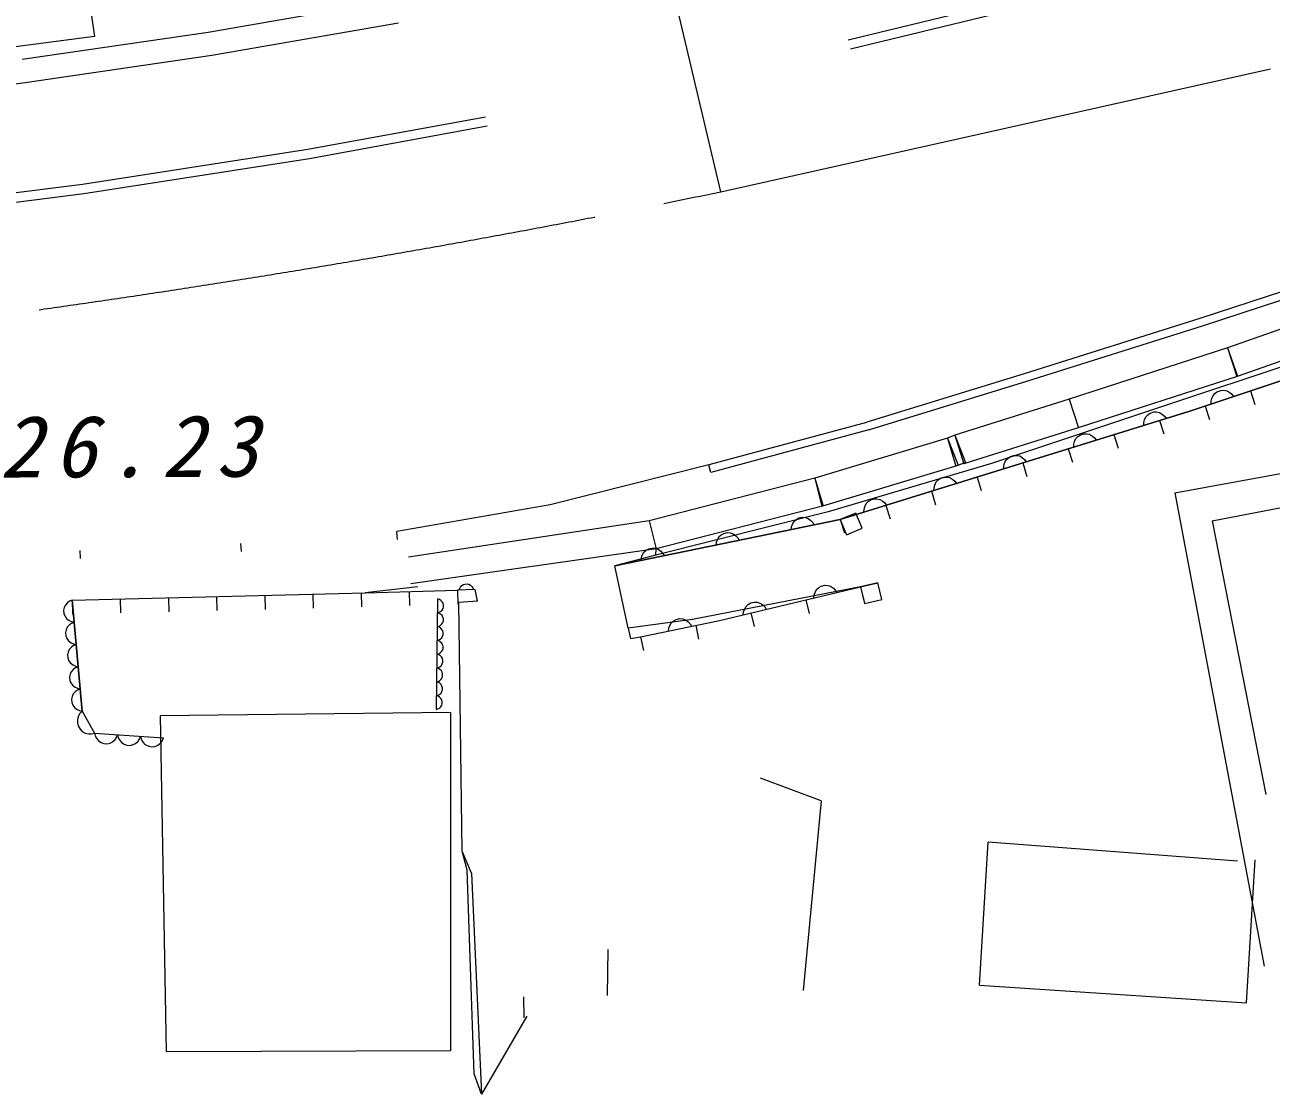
# Model space of a CAD drawing. Units: millimetres, scale not verified. Extents: x 39871 to 677802, y 19935 to 378772.
# Drawn here: x 223924 to 250378, y 253298 to 276001 of the extents above; entities that cross this region are included whole.
import ezdxf

# ---------------------------------------------------------------- set-up
doc = ezdxf.new("R2010")
doc.units = ezdxf.units.MM
doc.header["$LTSCALE"] = 996.768
doc.linetypes.add('CHAIN', pattern=[18.5, 12, -1.5, 3.5, -1.5])
doc.layers.add('S-SUV', color=7, linetype='Continuous', lineweight=13)
doc.styles.add('ＭＳ ゴシック', font='')
doc.styles.get('ＭＳ ゴシック').set_extended_font_data('MS Gothic')

msp = doc.modelspace()

# ---------------------------------------------------------------- linework, layer by layer
at = {"layer": 'S-SUV'}
for p, q in [((238695.2, 272457), (230253.1, 308286)), ((223879.9, 286246.9), (225402.3, 275757.3)), ((241399.3, 275687.6), (246724, 276976.7)), ((241446.2, 275493.9), (246773.5, 276783.6)), ((231770, 276529.6), (227813.7, 275842.6)), ((231855.2, 276038.5), (227892.3, 275350.4)), ((225402.3, 275757.3), (217219.2, 274684.1)), ((227813.7, 275842.6), (223866.1, 275267.4)), ((227892.3, 275350.4), (223930.5, 274773.2)), ((223930.5, 274773.2), (219966.5, 274256.5)), ((229928.5, 273363.4), (233700.1, 274052.5)), ((229961.7, 273166.8), (233735.9, 273856.3)), ((225145, 272621.5), (229928.5, 273363.4)), ((225172.9, 272424.1), (229961.7, 273166.8)), ((258296.2, 272842), (248863.6, 269767.9)), ((219511.3, 271902.3), (225145, 272621.5)), ((262564.7, 272710), (247985, 267873.6)), ((258345.9, 272679.9), (248914.7, 269606.3)), ((219532.8, 271704.1), (225172.9, 272424.1)), ((248654.8, 267801.7), (262449.7, 272380)), ((262449.7, 272380), (248654.8, 267801.7)), ((248654.8, 267801.7), (262449.7, 272380)), ((258857.8, 272452.3), (249452.6, 269141.4)), ((259050.1, 271843.7), (249656.8, 268537)), ((248863.6, 269767.9), (245136.4, 268588.9)), ((248914.7, 269606.3), (245186.1, 268426.9)), ((249452.6, 269141.4), (246093.1, 268053.7)), ((249452.6, 269141.4), (249664.4, 268539.6)), ((249452.6, 269141.4), (249649.1, 268534.5)), ((245136.4, 268588.9), (241799, 267565)), ((249656.8, 268537), (246285.1, 267445.3)), ((245186.1, 268426.9), (241852.9, 267404.3)), ((248333.1, 266065.2), (261272.4, 268436.6)), ((246093.1, 268053.7), (243666.8, 267287.7)), ((246093.1, 268053.7), (246289.6, 267446.8)), ((249108.1, 267952.2), (249109, 268012.8)), ((249109, 268012.8), (249122, 268068.4)), ((249122, 268068.4), (249149.7, 268135.3)), ((249149.7, 268135.3), (249192.3, 268181)), ((249192.3, 268181), (249242.4, 268216)), ((249242.4, 268216), (249315.7, 268240.3)), ((249315.7, 268240.3), (249376.8, 268242.2)), ((249376.8, 268242.2), (249438.2, 268231.1)), ((249438.2, 268231.1), (249501.6, 268194.4)), ((249501.6, 268194.4), (249545.3, 268157.7)), ((249545.3, 268157.7), (249581.1, 268109.1)), ((249939.1, 268228), (250033.3, 267944.2)), ((241231.5, 265498.1), (248654.8, 267801.7)), ((248654.8, 267801.7), (241231.5, 265498.1)), ((241231.5, 265498.1), (248654.8, 267801.7)), ((247985, 267873.6), (244441.7, 266685.9)), ((247719.7, 267679.8), (247763.2, 267724.6)), ((247763.2, 267724.6), (247814, 267758.7)), ((247814, 267758.7), (247887.7, 267781.6)), ((247887.7, 267781.6), (247948.8, 267782.3)), ((247948.8, 267782.3), (248010.1, 267769.9)), ((248010.1, 267769.9), (248072.7, 267732)), ((248072.7, 267732), (248115.7, 267694.4)), ((248976.7, 267908.6), (249070.9, 267624.8)), ((249128.5, 265468), (260664.5, 267729.9)), ((241789.5, 267561.8), (238442.2, 266662.6)), ((241799, 267565), (241789.5, 267561.8)), ((247674.5, 267497.5), (247676.6, 267558.2)), ((247676.6, 267558.2), (247690.7, 267613.4)), ((247690.7, 267613.4), (247719.7, 267679.8)), ((248010.4, 267601.7), (248099, 267316.1)), ((248115.7, 267694.4), (248150.5, 267645.2)), ((241838.5, 267399.5), (238486.2, 266499)), ((243508.7, 267226.3), (240690.1, 266374.6)), ((241852.9, 267404.3), (241838.5, 267399.5)), ((243666.8, 267287.7), (243508.7, 267226.3)), ((243508.7, 267226.3), (243732.3, 266650.2)), ((243508.7, 267226.3), (243687.5, 266634.8)), ((243666.8, 267287.7), (243858.8, 266679.3)), ((243666.8, 267287.7), (243890.3, 266711.5)), ((246285.1, 267445.3), (243858.8, 266679.3)), ((246206, 267152.7), (246235, 267219.1)), ((246235, 267219.1), (246278.5, 267263.9)), ((246278.5, 267263.9), (246329.3, 267297.9)), ((246329.3, 267297.9), (246403.1, 267320.8)), ((246403.1, 267320.8), (246464.2, 267321.5)), ((246464.2, 267321.5), (246525.4, 267309.2)), ((246525.4, 267309.2), (246588, 267271.3)), ((246588, 267271.3), (246631, 267233.7)), ((246631, 267233.7), (246665.8, 267184.5)), ((247041.9, 267301.2), (247130.6, 267015.6)), ((246073.5, 267000.7), (246162.2, 266715.1)), ((246189.8, 267036.8), (246191.9, 267097.4)), ((246191.9, 267097.4), (246206, 267152.7)), ((238442.2, 266662.6), (235071.8, 265807.6)), ((238486.2, 266499), (238442.2, 266662.6)), ((244441.7, 266685.9), (240977.5, 265662.2)), ((243890.3, 266711.5), (243710.2, 266641.6)), ((244707.2, 266636.7), (244721.4, 266692)), ((244721.4, 266692), (244750.3, 266758.4)), ((244750.3, 266758.4), (244793.8, 266803.2)), ((244793.8, 266803.2), (244844.6, 266837.2)), ((244844.6, 266837.2), (244918.4, 266860.1)), ((244918.4, 266860.1), (244979.5, 266860.8)), ((244979.5, 266860.8), (245040.7, 266848.5)), ((245040.7, 266848.5), (245103.4, 266810.5)), ((245103.4, 266810.5), (245146.3, 266773)), ((245105.1, 266700.2), (245193.7, 266414.6)), ((245146.3, 266773), (245181.2, 266723.8)), ((243710.2, 266641.6), (240856.2, 265779.2)), ((243359.9, 266376.5), (243433.7, 266399.4)), ((243433.7, 266399.4), (243494.8, 266400.1)), ((243494.8, 266400.1), (243556, 266387.8)), ((244136.7, 266399.7), (244225.3, 266114.1)), ((244705.2, 266576.1), (244707.2, 266636.7)), ((240690.1, 266374.6), (237172.3, 265474)), ((240690.1, 266374.6), (240868.8, 265783)), ((240690.1, 266374.6), (240843.3, 265775.9)), ((243220.5, 266115.3), (243222.5, 266176)), ((243222.5, 266176), (243236.7, 266231.3)), ((243236.7, 266231.3), (243265.7, 266297.7)), ((243265.7, 266297.7), (243309.2, 266342.5)), ((243309.2, 266342.5), (243359.9, 266376.5)), ((243556, 266387.8), (243618.7, 266349.8)), ((243618.7, 266349.8), (243661.6, 266312.3)), ((243661.6, 266312.3), (243696.5, 266263.1)), ((241781, 265836.9), (241824.5, 265881.7)), ((241824.5, 265881.7), (241875.2, 265915.8)), ((241875.2, 265915.8), (241949, 265938.7)), ((241949, 265938.7), (242010.1, 265939.3)), ((242010.1, 265939.3), (242071.3, 265927)), ((242071.3, 265927), (242134, 265889.1)), ((242134, 265889.1), (242177, 265851.5)), ((243168.3, 266099.2), (243256.9, 265813.6)), ((248333.1, 266065.2), (250231.1, 256015.5)), ((235071.8, 265807.6), (231817, 265246.1)), ((240977.5, 265662.2), (237314.1, 264738.3)), ((240856.2, 265779.2), (237325.6, 264875.3)), ((241563.9, 265636.4), (241231.7, 265498.2)), ((241698.8, 265312.2), (241563.9, 265636.4)), ((241735.8, 265654.6), (241737.9, 265715.3)), ((241737.9, 265715.3), (241752, 265770.5)), ((241752, 265770.5), (241781, 265836.9)), ((242177, 265851.5), (242211.8, 265802.3)), ((242199.9, 265798.6), (242288.5, 265513)), ((237172.3, 265474), (232064.7, 264701.1)), ((236449.7, 264517.7), (241231.5, 265498.1)), ((241231.5, 265498.1), (236449.7, 264517.7)), ((237172.3, 265474), (237325.6, 264875.3)), ((240190.4, 265284.7), (240198.4, 265344.8)), ((240198.4, 265344.8), (240217.9, 265398.4)), ((240217.9, 265398.4), (240253.3, 265461.6)), ((240253.3, 265461.6), (240301, 265501.9)), ((240301, 265501.9), (240354.9, 265530.8)), ((240354.9, 265530.8), (240430.5, 265546.3)), ((240430.5, 265546.3), (240491.4, 265541)), ((240491.4, 265541), (240551.1, 265522.7)), ((240551.1, 265522.7), (240609.7, 265478.8)), ((240609.7, 265478.8), (240648.8, 265437.2)), ((240648.8, 265437.2), (240678.6, 265384.8)), ((241231.5, 265498.1), (241366.6, 265174)), ((241231.5, 265498.1), (241320.1, 265212.5)), ((241231.7, 265498.2), (241366.6, 265174)), ((249128.5, 265468), (250267.9, 259656.9)), ((231830.3, 265077.2), (231817, 265246.1)), ((238604.5, 265018), (238624, 265071.6)), ((238624, 265071.6), (238659.4, 265134.8)), ((238659.4, 265134.8), (238707.1, 265175.1)), ((238707.1, 265175.1), (238760.9, 265204)), ((238760.9, 265204), (238836.6, 265219.5)), ((238836.6, 265219.5), (238897.5, 265214.2)), ((238897.5, 265214.2), (238957.2, 265195.9)), ((238957.2, 265195.9), (239015.8, 265152)), ((239015.8, 265152), (239054.9, 265110.4)), ((239054.9, 265110.4), (239084.7, 265058)), ((241366.6, 265174), (241698.8, 265312.2)), ((225088.7, 264840.1), (225098.2, 264670.9)), ((228521.2, 264817.9), (228508, 264986.8)), ((237325.6, 264875.3), (232113.3, 264135)), ((237030.1, 264744.8), (237065.4, 264808)), ((237065.4, 264808), (237113.1, 264848.3)), ((237113.1, 264848.3), (237167, 264877.2)), ((237167, 264877.2), (237242.7, 264892.7)), ((237242.7, 264892.7), (237303.5, 264887.4)), ((237303.5, 264887.4), (237363.3, 264869.1)), ((237314.1, 264738.3), (237325.6, 264875.3)), ((237363.3, 264869.1), (237421.9, 264825.2)), ((237421.9, 264825.2), (237460.9, 264783.6)), ((238596.4, 264957.9), (238604.5, 265018)), ((237314.1, 264738.3), (236449.7, 264517.7)), ((237002.5, 264631.1), (237010.5, 264691.2)), ((237010.5, 264691.2), (237030.1, 264744.8)), ((237460.9, 264783.6), (237490.7, 264731.2)), ((236731.5, 263191.8), (236449.7, 264517.7)), ((232268, 264065.8), (231149.6, 263943.7)), ((233484.4, 264014.7), (233105.4, 263996.6)), ((233145.6, 263998.5), (233155.9, 264033.4)), ((233155.9, 264033.4), (233172.4, 264063.4)), ((233172.4, 264063.4), (233199.2, 264097.6)), ((233199.2, 264097.6), (233231.2, 264117.1)), ((233231.2, 264117.1), (233265.8, 264129.2)), ((233265.8, 264129.2), (233312.1, 264131.4)), ((233312.1, 264131.4), (233347.7, 264122.7)), ((233347.7, 264122.7), (233381.4, 264106.3)), ((233381.4, 264106.3), (233412.1, 264074.8)), ((233412.1, 264074.8), (233431.4, 264046.6)), ((233431.4, 264046.6), (233444.2, 264012.8)), ((233530.8, 263763), (233484.4, 264014.7)), ((241665, 264070.2), (238092.9, 263374.5)), ((238667.3, 263355.3), (241665, 264070.2)), ((238667.3, 263355.3), (241665, 264070.2)), ((238667.3, 263355.3), (241665, 264070.2)), ((240697.1, 263948.3), (240730.5, 264012.6)), ((240730.5, 264012.6), (240776.8, 264054.4)), ((240776.8, 264054.4), (240829.8, 264084.9)), ((240829.8, 264084.9), (240904.9, 264102.9)), ((240904.9, 264102.9), (240965.9, 264099.5)), ((240965.9, 264099.5), (241026.2, 264083.1)), ((241026.2, 264083.1), (241086.2, 264041.1)), ((241086.2, 264041.1), (241126.5, 264000.7)), ((241665, 264070.2), (242032, 264156.2)), ((242032, 264156.2), (241665, 264070.2)), ((241665, 264070.2), (241734.4, 263779.4)), ((241665, 264070.2), (241749, 263711.8)), ((242116, 263797.8), (242032, 264156.2)), ((224873.1, 263765.3), (224829.7, 263732.9)), ((224925.8, 263787.8), (224873.1, 263765.3)), ((224925.8, 263787.8), (231149.6, 263943.7)), ((225136.3, 261429), (224925.8, 263787.8)), ((224925.8, 263787.8), (225136.3, 261429)), ((224925.8, 263787.8), (224933.3, 263488.9)), ((225948.3, 263813.4), (225955.8, 263514.5)), ((226970.7, 263839), (226978.2, 263540.1)), ((227993.2, 263864.6), (228000.7, 263565.7)), ((229015.6, 263890.3), (229023.1, 263591.3)), ((230038.1, 263915.9), (230045.6, 263616.9)), ((231060.6, 263941.5), (231068, 263642.5)), ((231149.6, 263943.7), (233105.4, 263996.6)), ((232083, 263968.9), (232091, 263670)), ((232658.5, 261465.3), (232689.9, 263811.1)), ((232723.5, 263798.9), (232689.9, 263811.1)), ((232751.8, 263781.7), (232723.5, 263798.9)), ((232783.7, 263752.6), (232751.8, 263781.7)), ((232800.9, 263720.1), (232783.7, 263752.6)), ((233105.4, 263996.6), (233113.4, 263697.6)), ((233530.8, 263763), (233137.8, 263736.9)), ((240499.8, 263792.3), (240569.2, 263501.5)), ((240673.2, 263833.7), (240679.3, 263894.1)), ((240679.3, 263894.1), (240697.1, 263948.3)), ((241126.5, 264000.7), (241158, 263949.3)), ((241749, 263711.8), (242116, 263797.8)), ((224758.2, 263627.8), (224745.5, 263570.8)), ((224745.5, 263570.8), (224752, 263497.7)), ((224752, 263497.7), (224774.6, 263443.8)), ((224781.9, 263682.2), (224758.2, 263627.8)), ((224829.7, 263732.9), (224781.9, 263682.2)), ((232686, 263517.9), (232719.8, 263528.4)), ((232719.5, 263505.7), (232686, 263517.9)), ((232747.9, 263488.4), (232719.5, 263505.7)), ((232719.8, 263528.4), (232748.7, 263545.6)), ((232779.8, 263459.4), (232747.9, 263488.4)), ((232748.7, 263545.6), (232781.3, 263573.8)), ((232781.3, 263573.8), (232799.3, 263605.8)), ((232799.3, 263605.8), (232810.8, 263640.1)), ((232811.4, 263685.5), (232800.9, 263720.1)), ((232810.8, 263640.1), (232811.4, 263685.5)), ((233203.1, 258452.9), (233137.8, 263736.9)), ((239174.4, 263476.2), (239180.5, 263536.6)), ((239180.5, 263536.6), (239198.3, 263590.8)), ((239198.3, 263590.8), (239231.6, 263655.1)), ((239231.6, 263655.1), (239278, 263696.9)), ((239278, 263696.9), (239330.9, 263727.4)), ((239330.9, 263727.4), (239406.1, 263745.4)), ((239334.6, 263514.4), (239403.9, 263223.5)), ((239406.1, 263745.4), (239467.1, 263742)), ((239467.1, 263742), (239527.3, 263725.6)), ((239527.3, 263725.6), (239587.3, 263683.6)), ((239587.3, 263683.6), (239627.7, 263643.2)), ((239627.7, 263643.2), (239659.2, 263591.8)), ((224774.6, 263443.8), (224807.6, 263394.5)), ((224807.6, 263394.5), (224863.6, 263353.1)), ((224871.8, 263261.1), (224824, 263210.5)), ((224863.6, 263353.1), (224912, 263330.1)), ((224915.3, 263293.5), (224871.8, 263261.1)), ((224912, 263330.1), (224967.9, 263316.1)), ((224967.9, 263316.1), (224915.3, 263293.5)), ((232682.1, 263224.6), (232715.9, 263235.2)), ((232715.6, 263212.5), (232682.1, 263224.6)), ((232715.9, 263235.2), (232744.7, 263252.4)), ((232744.7, 263252.4), (232777.4, 263280.6)), ((232777.4, 263280.6), (232795.4, 263312.6)), ((232796.9, 263426.9), (232779.8, 263459.4)), ((232795.4, 263312.6), (232806.9, 263346.9)), ((232807.5, 263392.3), (232796.9, 263426.9)), ((232806.9, 263346.9), (232807.5, 263392.3)), ((238092.9, 263374.5), (236731.5, 263191.8)), ((236992.6, 263010.3), (238667.3, 263355.3)), ((236992.6, 263010.3), (238667.3, 263355.3)), ((236992.6, 263010.3), (238667.3, 263355.3)), ((237593.9, 263192.7), (237613.3, 263246.3)), ((237613.3, 263246.3), (237648.7, 263309.5)), ((237648.7, 263309.5), (237696.3, 263349.9)), ((237696.3, 263349.9), (237750.1, 263378.8)), ((237750.1, 263378.8), (237825.8, 263394.4)), ((237825.8, 263394.4), (237886.7, 263389.1)), ((237886.7, 263389.1), (237946.4, 263370.9)), ((237946.4, 263370.9), (238005.1, 263327)), ((238005.1, 263327), (238044.2, 263285.4)), ((238044.2, 263285.4), (238074, 263233.1)), ((238165.9, 263252), (238226.2, 262959.1)), ((224800.3, 263156.1), (224787.6, 263099.1)), ((224787.6, 263099.1), (224794.1, 263025.9)), ((224794.1, 263025.9), (224816.7, 262972.1)), ((224824, 263210.5), (224800.3, 263156.1)), ((224816.7, 262972.1), (224849.7, 262922.7)), ((232712, 262942), (232740.8, 262959.2)), ((232744, 263195.2), (232715.6, 263212.5)), ((232740.8, 262959.2), (232773.5, 262987.3)), ((232775.9, 263166.2), (232744, 263195.2)), ((232773.5, 262987.3), (232791.5, 263019.4)), ((232793, 263133.7), (232775.9, 263166.2)), ((232791.5, 263019.4), (232802.9, 263053.7)), ((232803.5, 263099.1), (232793, 263133.7)), ((232802.9, 263053.7), (232803.5, 263099.1)), ((236731.5, 263191.8), (236777.5, 262970.2)), ((236777.5, 262970.2), (236992.6, 263010.3)), ((236992.6, 263010.3), (237052.9, 262717.4)), ((237585.9, 263132.5), (237593.9, 263192.7)), ((224866.1, 262738.7), (224842.4, 262684.3)), ((224849.7, 262922.7), (224905.7, 262881.4)), ((224913.9, 262789.4), (224866.1, 262738.7)), ((224905.7, 262881.4), (224954.1, 262858.3)), ((224957.4, 262821.8), (224913.9, 262789.4)), ((224954.1, 262858.3), (225010, 262844.3)), ((225010, 262844.3), (224957.4, 262821.8)), ((232678.1, 262931.4), (232712, 262942)), ((232711.7, 262919.2), (232678.1, 262931.4)), ((232740.1, 262902), (232711.7, 262919.2)), ((232736.9, 262666), (232769.5, 262694.1)), ((232771.9, 262873), (232740.1, 262902)), ((232769.5, 262694.1), (232787.6, 262726.1)), ((232789.1, 262840.5), (232771.9, 262873)), ((232787.6, 262726.1), (232799, 262760.4)), ((232799.6, 262805.9), (232789.1, 262840.5)), ((232799, 262760.4), (232799.6, 262805.9)), ((224842.4, 262684.3), (224829.7, 262627.3)), ((224829.7, 262627.3), (224836.2, 262554.2)), ((224836.2, 262554.2), (224858.8, 262500.3)), ((224858.8, 262500.3), (224891.8, 262451)), ((224891.8, 262451), (224947.8, 262409.6)), ((232674.2, 262638.2), (232708.1, 262648.7)), ((232707.8, 262626), (232674.2, 262638.2)), ((232736.1, 262608.8), (232707.8, 262626)), ((232708.1, 262648.7), (232736.9, 262666)), ((232768, 262579.8), (232736.1, 262608.8)), ((232765.6, 262400.9), (232783.6, 262432.9)), ((232785.2, 262547.3), (232768, 262579.8)), ((232783.6, 262432.9), (232795.1, 262467.2)), ((232795.7, 262512.7), (232785.2, 262547.3)), ((232795.1, 262467.2), (232795.7, 262512.7)), ((224884.5, 262212.6), (224871.8, 262155.6)), ((224908.2, 262267), (224884.5, 262212.6)), ((224956, 262317.6), (224908.2, 262267)), ((224947.8, 262409.6), (224996.2, 262386.6)), ((224999.5, 262350), (224956, 262317.6)), ((224996.2, 262386.6), (225052.1, 262372.6)), ((225052.1, 262372.6), (224999.5, 262350)), ((232670.3, 262345), (232704.2, 262355.5)), ((232703.8, 262332.8), (232670.3, 262345)), ((232732.2, 262315.6), (232703.8, 262332.8)), ((232704.2, 262355.5), (232733, 262372.7)), ((232764.1, 262286.5), (232732.2, 262315.6)), ((232733, 262372.7), (232765.6, 262400.9)), ((232781.2, 262254), (232764.1, 262286.5)), ((232779.7, 262139.7), (232791.2, 262174)), ((232791.8, 262219.4), (232781.2, 262254)), ((232791.2, 262174), (232791.8, 262219.4)), ((224871.8, 262155.6), (224878.3, 262082.4)), ((224878.3, 262082.4), (224901, 262028.6)), ((224901, 262028.6), (224933.9, 261979.2)), ((224933.9, 261979.2), (224989.9, 261937.8)), ((224989.9, 261937.8), (225038.3, 261914.8)), ((225038.3, 261914.8), (225094.2, 261900.8)), ((225094.2, 261900.8), (225041.6, 261878.3)), ((232666.4, 262051.8), (232700.2, 262062.3)), ((232699.9, 262039.6), (232666.4, 262051.8)), ((232728.3, 262022.3), (232699.9, 262039.6)), ((232700.2, 262062.3), (232729.1, 262079.5)), ((232760.2, 261993.3), (232728.3, 262022.3)), ((232729.1, 262079.5), (232761.7, 262107.7)), ((232777.3, 261960.8), (232760.2, 261993.3)), ((232761.7, 262107.7), (232779.7, 262139.7)), ((232787.9, 261926.2), (232777.3, 261960.8)), ((232787.3, 261880.8), (232787.9, 261926.2)), ((224926.6, 261740.8), (224913.9, 261683.8)), ((224913.9, 261683.8), (224920.4, 261610.7)), ((224950.3, 261795.2), (224926.6, 261740.8)), ((224998.1, 261845.9), (224950.3, 261795.2)), ((225041.6, 261878.3), (224998.1, 261845.9)), ((232662.4, 261758.5), (232696.3, 261769.1)), ((232696, 261746.4), (232662.4, 261758.5)), ((232724.4, 261729.1), (232696, 261746.4)), ((232696.3, 261769.1), (232725.1, 261786.3)), ((232756.2, 261700.1), (232724.4, 261729.1)), ((232725.1, 261786.3), (232757.8, 261814.5)), ((232773.4, 261667.6), (232756.2, 261700.1)), ((232757.8, 261814.5), (232775.8, 261846.5)), ((232783.9, 261633), (232773.4, 261667.6)), ((232775.8, 261846.5), (232787.3, 261880.8)), ((232783.3, 261587.6), (232783.9, 261633)), ((224920.4, 261610.7), (224943.1, 261556.8)), ((224943.1, 261556.8), (224976, 261507.5)), ((224976, 261507.5), (225032, 261466.1)), ((225032, 261466.1), (225080.4, 261443.1)), ((225092.3, 261380.7), (225062.5, 261326.5)), ((225080.4, 261443.1), (225136.3, 261429)), ((225136.3, 261429), (225092.3, 261380.7)), ((225136.3, 261429), (225403.2, 260959.3)), ((232966.4, 261400.5), (226796.9, 261329.1)), ((232658.5, 261465.3), (232692.4, 261475.9)), ((232692.4, 261475.9), (232721.2, 261493.1)), ((232721.2, 261493.1), (232753.8, 261521.2)), ((232753.8, 261521.2), (232771.9, 261553.2)), ((232771.9, 261553.2), (232783.3, 261587.6)), ((232966.7, 254222), (232966.4, 261400.5)), ((225062.5, 261326.5), (225036.9, 261251.4)), ((225036.9, 261251.4), (225038.1, 261183.7)), ((225038.1, 261183.7), (225051.8, 261118.5)), ((225051.8, 261118.5), (225093.2, 261045.7)), ((226796.9, 261329.1), (226923.8, 254199.1)), ((225093.2, 261045.7), (225142.1, 261000.5)), ((225142.1, 261000.5), (225199.7, 260964.8)), ((225199.7, 260964.8), (225277.4, 260948.4)), ((225277.4, 260948.4), (225338.5, 260947.4)), ((225338.5, 260947.4), (225403.2, 260959.3)), ((225403.2, 260959.3), (225417.8, 260902)), ((225403.2, 260959.3), (226867.5, 260862.7)), ((225417.8, 260902), (225444, 260852.4)), ((225444, 260852.4), (225488, 260795.6)), ((225836.9, 260826.5), (225868.1, 260872.2)), ((225868.1, 260872.2), (225891.3, 260927.1)), ((225891.3, 260927.1), (225905.9, 260869.8)), ((225905.9, 260869.8), (225932.1, 260820.2)), ((226325, 260794.3), (226356.2, 260840)), ((226356.2, 260840), (226379.4, 260894.9)), ((226379.4, 260894.9), (226394, 260837.5)), ((226394, 260837.5), (226420.2, 260788)), ((226844.3, 260807.8), (226867.5, 260862.7)), ((225488, 260795.6), (225539.8, 260762.8)), ((225539.8, 260762.8), (225595.9, 260740.7)), ((225595.9, 260740.7), (225671.6, 260735.7)), ((225671.6, 260735.7), (225730.1, 260750.2)), ((225730.1, 260750.2), (225785.7, 260776)), ((225785.7, 260776), (225836.9, 260826.5)), ((225932.1, 260820.2), (225976.1, 260763.4)), ((225976.1, 260763.4), (226027.9, 260730.6)), ((226027.9, 260730.6), (226084, 260708.5)), ((226084, 260708.5), (226159.7, 260703.5)), ((226159.7, 260703.5), (226218.2, 260718)), ((226218.2, 260718), (226273.8, 260743.8)), ((226273.8, 260743.8), (226325, 260794.3)), ((226420.2, 260788), (226464.2, 260731.2)), ((226464.2, 260731.2), (226516, 260698.4)), ((226516, 260698.4), (226572.1, 260676.3)), ((226572.1, 260676.3), (226647.8, 260671.3)), ((226647.8, 260671.3), (226706.3, 260685.8)), ((226706.3, 260685.8), (226761.9, 260711.5)), ((226761.9, 260711.5), (226813.1, 260762.1)), ((226813.1, 260762.1), (226844.3, 260807.8)), ((240826.3, 259527.8), (239536.8, 260007.7)), ((240826.3, 259527.8), (240444.7, 255497.7)), ((244189.9, 255613.7), (244375, 258649.9)), ((249663.9, 258246.3), (244375, 258649.9)), ((233405.7, 257986.7), (233203.1, 258452.9)), ((233314.1, 258056.2), (233203.1, 258452.9)), ((249855.4, 255235.6), (250040.6, 258271.7)), ((233462.7, 253728.6), (233314.1, 258056.2)), ((233405.7, 257986.7), (233614, 253298.2)), ((236301.5, 256365.8), (236285.6, 255389)), ((244189.9, 255613.7), (249855.4, 255235.6)), ((234519.3, 254917), (234513.4, 255365.5)), ((234580.3, 254952.5), (233614, 253298.2)), ((226923.8, 254199.1), (232966.7, 254222)), ((233614, 253298.2), (233462.7, 253728.6))]:
    msp.add_line(p, q, dxfattribs=at)
at = {"layer": 'S-SUV', "linetype": 'CHAIN'}
msp.add_line((238695.2, 272457), (264422.1, 278211.3), dxfattribs=at)
msp.add_arc((192413.4, 496993.5), 229256.7, 264.14983, 281.64677, dxfattribs=at)

# ---------------------------------------------------------------- texts
at = {"layer": 'S-SUV', "insert": (223385.3, 266367.8), "char_height": 1315, "attachment_point": 7, "rotation": 0.2, "style": 'ＭＳ ゴシック'}
msp.add_mtext('\\T1.28;\\Q15;26.23', dxfattribs=at)

doc.saveas('drawing.dxf')
